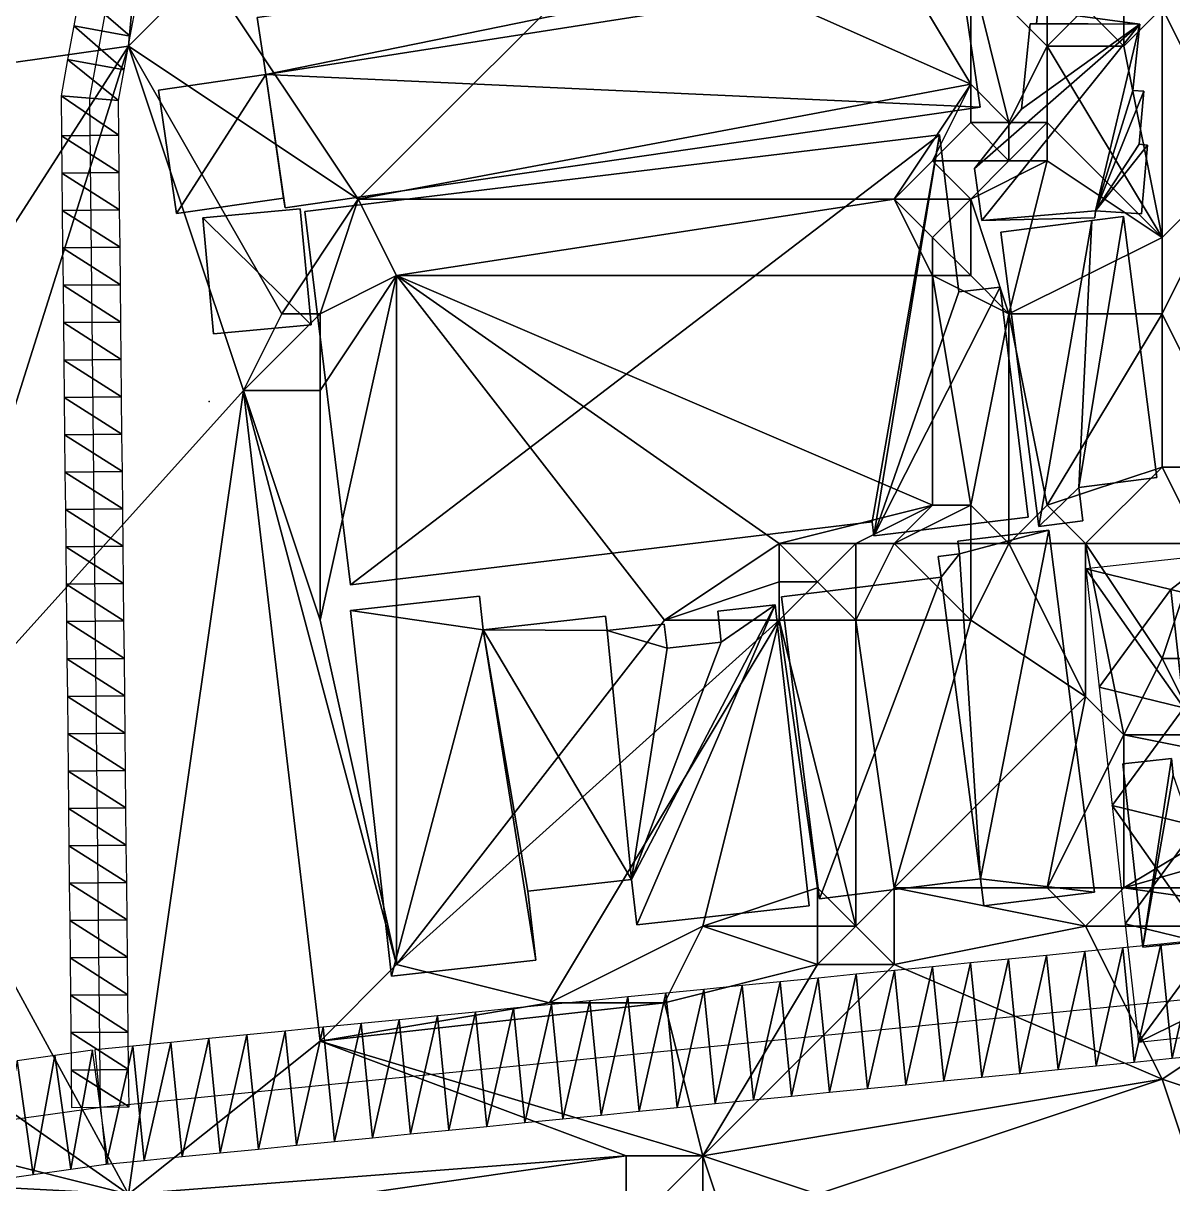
# Model space of a CAD drawing. Header units: metres. Extents: x -1103 to 901, y -902 to 905.
# Drawn here: x -917.5 to -857.4, y 500.5 to 561.2 of the extents above; entities that cross this region are included whole.
import ezdxf

# ---------------------------------------------------------------- set-up
doc = ezdxf.new("R2010")
doc.units = ezdxf.units.M
for name, color, linetype in [('OSM_BUILDING_FOOTPRINTS', 7, 'CONTINUOUS'), ('OSM_BUILDING_ROOFS', 1, 'CONTINUOUS'), ('OSM_BUILDING_WALLS', 8, 'CONTINUOUS'), ('OSM_PARKING', 8, 'CONTINUOUS'), ('OSM_ROAD_AXES', 2, 'CONTINUOUS'), ('OSM_ROAD_SURFACE', 9, 'CONTINUOUS'), ('OSM_TERRAIN', 3, 'CONTINUOUS'), ('OSM_TREES', 3, 'CONTINUOUS')]:
    doc.layers.add(name, color=color, linetype=linetype)

msp = doc.modelspace()

# ---------------------------------------------------------------- linework, layer by layer
at = {"layer": 'OSM_BUILDING_FOOTPRINTS'}
for points in [[(-910.438, 557.697, 12.409), (-904.834, 558.505, 12.409), (-905.276, 561.491, 12.409), (-903.585, 561.734, 12.409), (-903.684, 562.42, 12.409), (-873.275, 566.81, 12.409), (-873.452, 568.016, 12.409), (-863.692, 569.432, 12.409), (-863.327, 566.976, 12.409), (-863.769, 566.91, 12.409), (-863.481, 564.942, 12.409), (-868.588, 564.201, 12.409), (-867.505, 556.802, 12.409), (-903.828, 551.549, 12.409), (-903.905, 552.057, 12.409), (-909.498, 551.25, 12.409), (-910.438, 557.697, 12.409)], [(-864.487, 561.856, 13.793), (-859.17, 561.137, 13.793), (-859.535, 557.676, 13.793), (-858.96, 557.643, 13.793), (-859.203, 554.878, 13.793), (-858.761, 554.823, 13.793), (-859.071, 551.24, 13.793), (-861.481, 551.383, 13.793), (-861.514, 551.029, 13.793), (-867.416, 550.886, 13.793), (-867.803, 553.595, 13.793), (-865.349, 556.703, 13.793), (-864.896, 561.159, 13.793), (-864.565, 561.182, 13.793), (-864.487, 561.856, 13.793)], [(-902.8, 551.349, 12.282), (-869.627, 555.364, 12.282), (-868.621, 547.148, 12.282), (-866.466, 547.402, 12.282), (-864.995, 535.37, 12.282), (-873.054, 534.397, 12.282), (-873.153, 535.137, 12.282), (-900.401, 531.841, 12.282), (-902.8, 551.349, 12.282)], [(-907.564, 544.957, 12.094), (-908.128, 551.018, 12.094), (-903.043, 551.493, 12.094), (-902.468, 545.433, 12.094), (-907.564, 544.957, 12.094)], [(-866.422, 550.277, 15.118), (-861.679, 550.886, 15.118), (-860.021, 551.096, 15.118), (-858.275, 537.449, 15.118), (-862.354, 536.929, 15.118), (-862.132, 535.182, 15.118), (-864.443, 534.883, 15.118), (-866.422, 550.277, 15.118)], [(-877.884, 531.211, 13.521), (-869.55, 532.24, 13.521), (-869.693, 533.324, 13.521), (-868.588, 533.457, 13.521), (-868.665, 534.12, 13.521), (-863.912, 534.706, 13.521), (-861.535, 515.784, 13.521), (-867.316, 515.066, 13.521), (-867.493, 516.47, 13.521), (-875.905, 515.43, 13.521), (-877.884, 531.211, 13.521)], [(-876.447, 515.065, 13.094), (-885.445, 514.07, 13.094), (-885.721, 516.448, 13.094), (-891.137, 515.839, 13.094), (-890.728, 512.223, 13.094), (-898.267, 511.393, 13.094), (-900.412, 530.503, 13.094), (-893.669, 531.244, 13.094), (-893.47, 529.497, 13.094), (-887.081, 530.205, 13.094), (-887.003, 529.453, 13.094), (-884.008, 529.785, 13.094), (-883.864, 528.535, 13.094), (-881.034, 528.845, 13.094), (-881.211, 530.459, 13.094), (-878.216, 530.791, 13.094), (-876.447, 515.065, 13.094)]]:
    msp.add_polyline3d(points, close=True, dxfattribs=at)
msp.add_polyline3d([(-854.45, 513.374, 13.005), (-859.004, 512.898, 13.005), (-860.043, 522.486, 13.005), (-860.043, 522.486, 13.005), (-857.501, 522.763, 13.005), (-857.412, 521.911, 13.005)], dxfattribs=at)
at = {"layer": 'OSM_BUILDING_ROOFS'}
for points in [[(-863.769, 566.91, 24.009), (-905.276, 561.491, 24.009), (-904.834, 558.505, 24.009)], [(-863.769, 566.91, 24.009), (-904.834, 558.505, 24.009), (-868.588, 564.201, 24.009)], [(-904.834, 558.505, 24.009), (-867.505, 556.802, 24.009), (-868.588, 564.201, 24.009)], [(-859.17, 561.137, 18.993), (-864.487, 561.856, 18.993), (-864.565, 561.182, 18.993)], [(-859.17, 561.137, 18.993), (-865.349, 556.703, 18.993), (-867.803, 553.595, 18.993)], [(-859.17, 561.137, 18.993), (-867.803, 553.595, 18.993), (-867.416, 550.886, 18.993)], [(-861.481, 551.383, 18.993), (-859.17, 561.137, 18.993), (-867.416, 550.886, 18.993)], [(-859.17, 561.137, 18.993), (-864.896, 561.159, 18.993), (-865.349, 556.703, 18.993)], [(-859.17, 561.137, 18.993), (-864.565, 561.182, 18.993), (-864.896, 561.159, 18.993)], [(-861.481, 551.383, 18.993), (-859.535, 557.676, 18.993), (-859.17, 561.137, 18.993)], [(-904.834, 558.505, 24.009), (-910.438, 557.697, 24.009), (-909.498, 551.25, 24.009)], [(-904.834, 558.505, 24.009), (-909.498, 551.25, 24.009), (-903.905, 552.057, 24.009)], [(-904.834, 558.505, 24.009), (-903.905, 552.057, 24.009), (-903.828, 551.549, 24.009)], [(-904.834, 558.505, 24.009), (-903.828, 551.549, 24.009), (-867.505, 556.802, 24.009)], [(-861.481, 551.383, 18.993), (-858.96, 557.643, 18.993), (-859.535, 557.676, 18.993)], [(-861.481, 551.383, 18.993), (-859.203, 554.878, 18.993), (-858.96, 557.643, 18.993)], [(-869.627, 555.364, 20.682), (-902.8, 551.349, 20.682), (-900.401, 531.841, 20.682)], [(-869.627, 555.364, 20.682), (-900.401, 531.841, 20.682), (-873.153, 535.137, 20.682)], [(-869.627, 555.364, 20.682), (-873.153, 535.137, 20.682), (-873.054, 534.397, 20.682)], [(-873.054, 534.397, 20.682), (-868.621, 547.148, 20.682), (-869.627, 555.364, 20.682)], [(-861.481, 551.383, 18.993), (-858.761, 554.823, 18.993), (-859.203, 554.878, 18.993)], [(-861.481, 551.383, 18.993), (-859.071, 551.24, 18.993), (-858.761, 554.823, 18.993)], [(-908.128, 551.018, 22.094), (-902.468, 545.433, 22.094), (-903.043, 551.493, 22.094)], [(-867.416, 550.886, 18.993), (-861.514, 551.029, 18.993), (-861.481, 551.383, 18.993)], [(-908.128, 551.018, 22.094), (-907.564, 544.957, 22.094), (-902.468, 545.433, 22.094)], [(-861.679, 550.886, 20.318), (-866.422, 550.277, 20.318), (-864.443, 534.883, 20.318)], [(-862.354, 536.929, 20.318), (-861.679, 550.886, 20.318), (-864.443, 534.883, 20.318)], [(-862.354, 536.929, 20.318), (-858.275, 537.449, 20.318), (-860.021, 551.096, 20.318)], [(-862.354, 536.929, 20.318), (-860.021, 551.096, 20.318), (-861.679, 550.886, 20.318)], [(-873.054, 534.397, 20.682), (-864.995, 535.37, 20.682), (-866.466, 547.402, 20.682)], [(-873.054, 534.397, 20.682), (-866.466, 547.402, 20.682), (-868.621, 547.148, 20.682)], [(-864.443, 534.883, 20.318), (-862.132, 535.182, 20.318), (-862.354, 536.929, 20.318)], [(-863.912, 534.706, 25.121), (-868.665, 534.12, 25.121), (-868.588, 533.457, 25.121)], [(-868.588, 533.457, 25.121), (-867.493, 516.47, 25.121), (-863.912, 534.706, 25.121)], [(-867.493, 516.47, 25.121), (-861.535, 515.784, 25.121), (-863.912, 534.706, 25.121)], [(-868.588, 533.457, 25.121), (-869.693, 533.324, 25.121), (-869.55, 532.24, 25.121)], [(-868.588, 533.457, 25.121), (-869.55, 532.24, 25.121), (-867.493, 516.47, 25.121)], [(-869.55, 532.24, 25.121), (-877.884, 531.211, 25.121), (-875.905, 515.43, 25.121)], [(-869.55, 532.24, 25.121), (-875.905, 515.43, 25.121), (-867.493, 516.47, 25.121)], [(-893.47, 529.497, 24.694), (-893.669, 531.244, 24.694), (-900.412, 530.503, 24.694)], [(-885.721, 516.448, 24.694), (-885.445, 514.07, 24.694), (-878.216, 530.791, 24.694)], [(-885.721, 516.448, 24.694), (-878.216, 530.791, 24.694), (-881.034, 528.845, 24.694)], [(-885.445, 514.07, 24.694), (-876.447, 515.065, 24.694), (-878.216, 530.791, 24.694)], [(-878.216, 530.791, 24.694), (-881.211, 530.459, 24.694), (-881.034, 528.845, 24.694)], [(-893.47, 529.497, 24.694), (-900.412, 530.503, 24.694), (-898.267, 511.393, 24.694)], [(-887.003, 529.453, 24.694), (-887.081, 530.205, 24.694), (-893.47, 529.497, 24.694)], [(-883.864, 528.535, 24.694), (-884.008, 529.785, 24.694), (-887.003, 529.453, 24.694)], [(-893.47, 529.497, 24.694), (-898.267, 511.393, 24.694), (-890.728, 512.223, 24.694)], [(-893.47, 529.497, 24.694), (-890.728, 512.223, 24.694), (-891.137, 515.839, 24.694)], [(-893.47, 529.497, 24.694), (-891.137, 515.839, 24.694), (-885.721, 516.448, 24.694)], [(-885.721, 516.448, 24.694), (-887.003, 529.453, 24.694), (-893.47, 529.497, 24.694)], [(-885.721, 516.448, 24.694), (-883.864, 528.535, 24.694), (-887.003, 529.453, 24.694)], [(-885.721, 516.448, 24.694), (-881.034, 528.845, 24.694), (-883.864, 528.535, 24.694)], [(-857.501, 522.763, 27.805), (-860.043, 522.486, 27.805), (-859.004, 512.898, 27.805)], [(-857.412, 521.911, 27.805), (-857.501, 522.763, 27.805), (-859.004, 512.898, 27.805)], [(-857.412, 521.911, 27.805), (-859.004, 512.898, 27.805), (-854.45, 513.374, 27.805)], [(-867.493, 516.47, 25.121), (-867.316, 515.066, 25.121), (-861.535, 515.784, 25.121)]]:
    msp.add_3dface(points, dxfattribs=at)
at = {"layer": 'OSM_BUILDING_WALLS'}
for points in [[(-867.505, 556.802, 12.409), (-868.588, 564.201, 12.409), (-868.588, 564.201, 24.009)], [(-867.505, 556.802, 12.409), (-868.588, 564.201, 24.009), (-867.505, 556.802, 24.009)], [(-864.487, 561.856, 13.793), (-864.565, 561.182, 13.793), (-864.565, 561.182, 18.993)], [(-864.487, 561.856, 13.793), (-864.565, 561.182, 18.993), (-864.487, 561.856, 18.993)], [(-859.17, 561.137, 13.793), (-864.487, 561.856, 13.793), (-864.487, 561.856, 18.993)], [(-859.17, 561.137, 13.793), (-864.487, 561.856, 18.993), (-859.17, 561.137, 18.993)], [(-905.276, 561.491, 12.409), (-904.834, 558.505, 12.409), (-904.834, 558.505, 24.009)], [(-905.276, 561.491, 12.409), (-904.834, 558.505, 24.009), (-905.276, 561.491, 24.009)], [(-864.896, 561.159, 13.793), (-865.349, 556.703, 13.793), (-865.349, 556.703, 18.993)], [(-864.896, 561.159, 13.793), (-865.349, 556.703, 18.993), (-864.896, 561.159, 18.993)], [(-864.565, 561.182, 13.793), (-864.896, 561.159, 13.793), (-864.896, 561.159, 18.993)], [(-864.565, 561.182, 13.793), (-864.896, 561.159, 18.993), (-864.565, 561.182, 18.993)], [(-859.535, 557.676, 13.793), (-859.17, 561.137, 13.793), (-859.17, 561.137, 18.993)], [(-859.535, 557.676, 13.793), (-859.17, 561.137, 18.993), (-859.535, 557.676, 18.993)], [(-904.834, 558.505, 12.409), (-910.438, 557.697, 12.409), (-910.438, 557.697, 24.009)], [(-904.834, 558.505, 12.409), (-910.438, 557.697, 24.009), (-904.834, 558.505, 24.009)], [(-910.438, 557.697, 12.409), (-909.498, 551.25, 12.409), (-909.498, 551.25, 24.009)], [(-910.438, 557.697, 12.409), (-909.498, 551.25, 24.009), (-910.438, 557.697, 24.009)], [(-858.96, 557.643, 13.793), (-859.535, 557.676, 13.793), (-859.535, 557.676, 18.993)], [(-858.96, 557.643, 13.793), (-859.535, 557.676, 18.993), (-858.96, 557.643, 18.993)], [(-859.203, 554.878, 13.793), (-858.96, 557.643, 13.793), (-858.96, 557.643, 18.993)], [(-859.203, 554.878, 13.793), (-858.96, 557.643, 18.993), (-859.203, 554.878, 18.993)], [(-903.828, 551.549, 12.409), (-867.505, 556.802, 12.409), (-867.505, 556.802, 24.009)], [(-903.828, 551.549, 12.409), (-867.505, 556.802, 24.009), (-903.828, 551.549, 24.009)], [(-865.349, 556.703, 13.793), (-867.803, 553.595, 13.793), (-867.803, 553.595, 18.993)], [(-865.349, 556.703, 13.793), (-867.803, 553.595, 18.993), (-865.349, 556.703, 18.993)], [(-869.627, 555.364, 12.282), (-902.8, 551.349, 12.282), (-902.8, 551.349, 20.682)], [(-869.627, 555.364, 12.282), (-902.8, 551.349, 20.682), (-869.627, 555.364, 20.682)], [(-868.621, 547.148, 12.282), (-869.627, 555.364, 12.282), (-869.627, 555.364, 20.682)], [(-868.621, 547.148, 12.282), (-869.627, 555.364, 20.682), (-868.621, 547.148, 20.682)], [(-858.761, 554.823, 13.793), (-859.203, 554.878, 13.793), (-859.203, 554.878, 18.993)], [(-858.761, 554.823, 13.793), (-859.203, 554.878, 18.993), (-858.761, 554.823, 18.993)], [(-859.071, 551.24, 13.793), (-858.761, 554.823, 13.793), (-858.761, 554.823, 18.993)], [(-859.071, 551.24, 13.793), (-858.761, 554.823, 18.993), (-859.071, 551.24, 18.993)], [(-867.803, 553.595, 13.793), (-867.416, 550.886, 13.793), (-867.416, 550.886, 18.993)], [(-867.803, 553.595, 13.793), (-867.416, 550.886, 18.993), (-867.803, 553.595, 18.993)], [(-909.498, 551.25, 12.409), (-903.905, 552.057, 12.409), (-903.905, 552.057, 24.009)], [(-909.498, 551.25, 12.409), (-903.905, 552.057, 24.009), (-909.498, 551.25, 24.009)], [(-903.905, 552.057, 12.409), (-903.828, 551.549, 12.409), (-903.828, 551.549, 24.009)], [(-903.905, 552.057, 12.409), (-903.828, 551.549, 24.009), (-903.905, 552.057, 24.009)], [(-903.043, 551.493, 12.094), (-908.128, 551.018, 12.094), (-908.128, 551.018, 22.094)], [(-903.043, 551.493, 12.094), (-908.128, 551.018, 22.094), (-903.043, 551.493, 22.094)], [(-902.468, 545.433, 12.094), (-903.043, 551.493, 12.094), (-903.043, 551.493, 22.094)], [(-902.468, 545.433, 12.094), (-903.043, 551.493, 22.094), (-902.468, 545.433, 22.094)], [(-861.514, 551.029, 13.793), (-861.481, 551.383, 13.793), (-861.481, 551.383, 18.993)], [(-861.514, 551.029, 13.793), (-861.481, 551.383, 18.993), (-861.514, 551.029, 18.993)], [(-861.481, 551.383, 13.793), (-859.071, 551.24, 13.793), (-859.071, 551.24, 18.993)], [(-861.481, 551.383, 13.793), (-859.071, 551.24, 18.993), (-861.481, 551.383, 18.993)], [(-908.128, 551.018, 12.094), (-907.564, 544.957, 12.094), (-907.564, 544.957, 22.094)], [(-908.128, 551.018, 12.094), (-907.564, 544.957, 22.094), (-908.128, 551.018, 22.094)], [(-902.8, 551.349, 12.282), (-900.401, 531.841, 12.282), (-900.401, 531.841, 20.682)], [(-902.8, 551.349, 12.282), (-900.401, 531.841, 20.682), (-902.8, 551.349, 20.682)], [(-867.416, 550.886, 13.793), (-861.514, 551.029, 13.793), (-861.514, 551.029, 18.993)], [(-867.416, 550.886, 13.793), (-861.514, 551.029, 18.993), (-867.416, 550.886, 18.993)], [(-861.679, 550.886, 15.118), (-866.422, 550.277, 15.118), (-866.422, 550.277, 20.318)], [(-861.679, 550.886, 15.118), (-866.422, 550.277, 20.318), (-861.679, 550.886, 20.318)], [(-860.021, 551.096, 15.118), (-861.679, 550.886, 15.118), (-861.679, 550.886, 20.318)], [(-860.021, 551.096, 15.118), (-861.679, 550.886, 20.318), (-860.021, 551.096, 20.318)], [(-858.275, 537.449, 15.118), (-860.021, 551.096, 15.118), (-860.021, 551.096, 20.318)], [(-858.275, 537.449, 15.118), (-860.021, 551.096, 20.318), (-858.275, 537.449, 20.318)], [(-866.422, 550.277, 15.118), (-864.443, 534.883, 15.118), (-864.443, 534.883, 20.318)], [(-866.422, 550.277, 15.118), (-864.443, 534.883, 20.318), (-866.422, 550.277, 20.318)], [(-866.466, 547.402, 12.282), (-868.621, 547.148, 12.282), (-868.621, 547.148, 20.682)], [(-866.466, 547.402, 12.282), (-868.621, 547.148, 20.682), (-866.466, 547.402, 20.682)], [(-864.995, 535.37, 12.282), (-866.466, 547.402, 12.282), (-866.466, 547.402, 20.682)], [(-864.995, 535.37, 12.282), (-866.466, 547.402, 20.682), (-864.995, 535.37, 20.682)], [(-907.564, 544.957, 12.094), (-902.468, 545.433, 12.094), (-902.468, 545.433, 22.094)], [(-907.564, 544.957, 12.094), (-902.468, 545.433, 22.094), (-907.564, 544.957, 22.094)], [(-862.354, 536.929, 15.118), (-858.275, 537.449, 15.118), (-858.275, 537.449, 20.318)], [(-862.354, 536.929, 15.118), (-858.275, 537.449, 20.318), (-862.354, 536.929, 20.318)], [(-862.132, 535.182, 15.118), (-862.354, 536.929, 15.118), (-862.354, 536.929, 20.318)], [(-862.132, 535.182, 15.118), (-862.354, 536.929, 20.318), (-862.132, 535.182, 20.318)], [(-900.401, 531.841, 12.282), (-873.153, 535.137, 12.282), (-873.153, 535.137, 20.682)], [(-900.401, 531.841, 12.282), (-873.153, 535.137, 20.682), (-900.401, 531.841, 20.682)], [(-873.153, 535.137, 12.282), (-873.054, 534.397, 12.282), (-873.054, 534.397, 20.682)], [(-873.153, 535.137, 12.282), (-873.054, 534.397, 20.682), (-873.153, 535.137, 20.682)], [(-873.054, 534.397, 12.282), (-864.995, 535.37, 12.282), (-864.995, 535.37, 20.682)], [(-873.054, 534.397, 12.282), (-864.995, 535.37, 20.682), (-873.054, 534.397, 20.682)], [(-864.443, 534.883, 15.118), (-862.132, 535.182, 15.118), (-862.132, 535.182, 20.318)], [(-864.443, 534.883, 15.118), (-862.132, 535.182, 20.318), (-864.443, 534.883, 20.318)], [(-863.912, 534.706, 13.521), (-868.665, 534.12, 13.521), (-868.665, 534.12, 25.121)], [(-863.912, 534.706, 13.521), (-868.665, 534.12, 25.121), (-863.912, 534.706, 25.121)], [(-861.535, 515.784, 13.521), (-863.912, 534.706, 13.521), (-863.912, 534.706, 25.121)], [(-861.535, 515.784, 13.521), (-863.912, 534.706, 25.121), (-861.535, 515.784, 25.121)], [(-868.665, 534.12, 13.521), (-868.588, 533.457, 13.521), (-868.588, 533.457, 25.121)], [(-868.665, 534.12, 13.521), (-868.588, 533.457, 25.121), (-868.665, 534.12, 25.121)], [(-868.588, 533.457, 13.521), (-869.693, 533.324, 13.521), (-869.693, 533.324, 25.121)], [(-868.588, 533.457, 13.521), (-869.693, 533.324, 25.121), (-868.588, 533.457, 25.121)], [(-869.693, 533.324, 13.521), (-869.55, 532.24, 13.521), (-869.55, 532.24, 25.121)], [(-869.693, 533.324, 13.521), (-869.55, 532.24, 25.121), (-869.693, 533.324, 25.121)], [(-869.55, 532.24, 13.521), (-877.884, 531.211, 13.521), (-877.884, 531.211, 25.121)], [(-869.55, 532.24, 13.521), (-877.884, 531.211, 25.121), (-869.55, 532.24, 25.121)], [(-893.669, 531.244, 13.094), (-900.412, 530.503, 13.094), (-900.412, 530.503, 24.694)], [(-893.669, 531.244, 13.094), (-900.412, 530.503, 24.694), (-893.669, 531.244, 24.694)], [(-893.47, 529.497, 13.094), (-893.669, 531.244, 13.094), (-893.669, 531.244, 24.694)], [(-893.47, 529.497, 13.094), (-893.669, 531.244, 24.694), (-893.47, 529.497, 24.694)], [(-878.216, 530.791, 13.094), (-881.211, 530.459, 13.094), (-881.211, 530.459, 24.694)], [(-878.216, 530.791, 13.094), (-881.211, 530.459, 24.694), (-878.216, 530.791, 24.694)], [(-876.447, 515.065, 13.094), (-878.216, 530.791, 13.094), (-878.216, 530.791, 24.694)], [(-876.447, 515.065, 13.094), (-878.216, 530.791, 24.694), (-876.447, 515.065, 24.694)], [(-877.884, 531.211, 13.521), (-875.905, 515.43, 13.521), (-875.905, 515.43, 25.121)], [(-877.884, 531.211, 13.521), (-875.905, 515.43, 25.121), (-877.884, 531.211, 25.121)], [(-900.412, 530.503, 13.094), (-898.267, 511.393, 13.094), (-898.267, 511.393, 24.694)], [(-900.412, 530.503, 13.094), (-898.267, 511.393, 24.694), (-900.412, 530.503, 24.694)], [(-887.081, 530.205, 13.094), (-893.47, 529.497, 13.094), (-893.47, 529.497, 24.694)], [(-887.081, 530.205, 13.094), (-893.47, 529.497, 24.694), (-887.081, 530.205, 24.694)], [(-887.003, 529.453, 13.094), (-887.081, 530.205, 13.094), (-887.081, 530.205, 24.694)], [(-887.003, 529.453, 13.094), (-887.081, 530.205, 24.694), (-887.003, 529.453, 24.694)], [(-881.211, 530.459, 13.094), (-881.034, 528.845, 13.094), (-881.034, 528.845, 24.694)], [(-881.211, 530.459, 13.094), (-881.034, 528.845, 24.694), (-881.211, 530.459, 24.694)], [(-884.008, 529.785, 13.094), (-887.003, 529.453, 13.094), (-887.003, 529.453, 24.694)], [(-884.008, 529.785, 13.094), (-887.003, 529.453, 24.694), (-884.008, 529.785, 24.694)], [(-883.864, 528.535, 13.094), (-884.008, 529.785, 13.094), (-884.008, 529.785, 24.694)], [(-883.864, 528.535, 13.094), (-884.008, 529.785, 24.694), (-883.864, 528.535, 24.694)], [(-881.034, 528.845, 13.094), (-883.864, 528.535, 13.094), (-883.864, 528.535, 24.694)], [(-881.034, 528.845, 13.094), (-883.864, 528.535, 24.694), (-881.034, 528.845, 24.694)], [(-857.501, 522.763, 13.005), (-860.043, 522.486, 13.005), (-860.043, 522.486, 27.805)], [(-857.501, 522.763, 13.005), (-860.043, 522.486, 27.805), (-857.501, 522.763, 27.805)], [(-860.043, 522.486, 13.005), (-859.004, 512.898, 13.005), (-859.004, 512.898, 27.805)], [(-860.043, 522.486, 13.005), (-859.004, 512.898, 27.805), (-860.043, 522.486, 27.805)], [(-857.412, 521.911, 13.005), (-857.501, 522.763, 13.005), (-857.501, 522.763, 27.805)], [(-857.412, 521.911, 13.005), (-857.501, 522.763, 27.805), (-857.412, 521.911, 27.805)], [(-891.137, 515.839, 13.094), (-885.721, 516.448, 13.094), (-885.721, 516.448, 24.694)], [(-891.137, 515.839, 13.094), (-885.721, 516.448, 24.694), (-891.137, 515.839, 24.694)], [(-885.721, 516.448, 13.094), (-885.445, 514.07, 13.094), (-885.445, 514.07, 24.694)], [(-885.721, 516.448, 13.094), (-885.445, 514.07, 24.694), (-885.721, 516.448, 24.694)], [(-875.905, 515.43, 13.521), (-867.493, 516.47, 13.521), (-867.493, 516.47, 25.121)], [(-875.905, 515.43, 13.521), (-867.493, 516.47, 25.121), (-875.905, 515.43, 25.121)], [(-867.493, 516.47, 13.521), (-867.316, 515.066, 13.521), (-867.316, 515.066, 25.121)], [(-867.493, 516.47, 13.521), (-867.316, 515.066, 25.121), (-867.493, 516.47, 25.121)], [(-890.728, 512.223, 13.094), (-891.137, 515.839, 13.094), (-891.137, 515.839, 24.694)], [(-890.728, 512.223, 13.094), (-891.137, 515.839, 24.694), (-890.728, 512.223, 24.694)], [(-867.316, 515.066, 13.521), (-861.535, 515.784, 13.521), (-861.535, 515.784, 25.121)], [(-867.316, 515.066, 13.521), (-861.535, 515.784, 25.121), (-867.316, 515.066, 25.121)], [(-885.445, 514.07, 13.094), (-876.447, 515.065, 13.094), (-876.447, 515.065, 24.694)], [(-885.445, 514.07, 13.094), (-876.447, 515.065, 24.694), (-885.445, 514.07, 24.694)], [(-859.004, 512.898, 13.005), (-854.45, 513.374, 13.005), (-854.45, 513.374, 27.805)], [(-859.004, 512.898, 13.005), (-854.45, 513.374, 27.805), (-859.004, 512.898, 27.805)], [(-898.267, 511.393, 13.094), (-890.728, 512.223, 13.094), (-890.728, 512.223, 24.694)], [(-898.267, 511.393, 13.094), (-890.728, 512.223, 24.694), (-898.267, 511.393, 24.694)]]:
    msp.add_3dface(points, dxfattribs=at)
at = {"layer": 'OSM_PARKING'}
for points in [[(-857.542, 531.593, 18.548), (-855.169, 533.424, 18.716), (-861.978, 532.672, 17.586)], [(-853.106, 530.514, 18.784), (-855.169, 533.424, 18.716), (-857.542, 531.593, 18.548)], [(-861.978, 532.672, 17.586), (-861.293, 526.487, 17.715), (-859.417, 529.04, 18.304)], [(-861.978, 532.672, 17.586), (-859.417, 529.04, 18.304), (-857.542, 531.593, 18.548)], [(-859.417, 529.04, 18.304), (-856.856, 525.408, 18.695), (-857.542, 531.593, 18.548)], [(-857.542, 531.593, 18.548), (-856.856, 525.408, 18.695), (-853.106, 530.514, 18.784)], [(-859.417, 529.04, 18.304), (-861.293, 526.487, 17.715), (-856.856, 525.408, 18.695)], [(-861.293, 526.487, 17.715), (-860.607, 520.303, 17.98), (-856.856, 525.408, 18.695)], [(-856.856, 525.408, 18.695), (-860.607, 520.303, 17.98), (-856.171, 519.224, 18.113)], [(-860.607, 520.303, 17.98), (-859.921, 514.118, 17.836), (-858.046, 516.671, 18.014)], [(-860.607, 520.303, 17.98), (-858.046, 516.671, 18.014), (-856.171, 519.224, 18.113)], [(-858.046, 516.671, 18.014), (-855.485, 513.039, 18.013), (-856.171, 519.224, 18.113)], [(-858.046, 516.671, 18.014), (-859.921, 514.118, 17.836), (-855.485, 513.039, 18.013)], [(-859.921, 514.118, 17.836), (-859.236, 507.933, 17.885), (-855.485, 513.039, 18.013)], [(-855.485, 513.039, 18.013), (-859.236, 507.933, 17.885), (-855.143, 509.947, 18.047)], [(-855.143, 509.947, 18.047), (-859.236, 507.933, 17.885), (-854.971, 508.4, 18.065)]]:
    msp.add_3dface(points, dxfattribs=at)
at = {"layer": 'OSM_ROAD_AXES'}
for points in [[(-913.477, 504.548, 13.994), (-914.031, 557.277, 14.574), (-912.748, 564.288, 14.73), (-910.77, 574.065, 14.84), (-906.923, 579.417, 14.811), (-891.028, 588.895, 14.725)], [(-913.477, 504.548, 13.994), (-845.828, 511.273, 18.144)], [(-1068.595, 482.88, 15.373), (-913.477, 504.548, 13.994)]]:
    msp.add_polyline3d(points, dxfattribs=at)
at = {"layer": 'OSM_ROAD_SURFACE'}
for points in [[(-911.914, 560.513, 14.597), (-914.544, 562.805, 14.893), (-914.865, 561.052, 14.871)], [(-911.914, 560.513, 14.597), (-911.593, 562.266, 14.619), (-914.544, 562.805, 14.893)], [(-912.234, 558.76, 14.574), (-914.865, 561.052, 14.871), (-915.186, 559.3, 14.841)], [(-912.234, 558.76, 14.574), (-911.914, 560.513, 14.597), (-914.865, 561.052, 14.871)], [(-912.535, 557.156, 14.554), (-915.186, 559.3, 14.841), (-915.526, 557.398, 14.767)], [(-912.535, 557.156, 14.554), (-912.234, 558.76, 14.574), (-915.186, 559.3, 14.841)], [(-912.51, 555.34, 14.523), (-912.535, 557.156, 14.554), (-915.526, 557.398, 14.767)], [(-912.51, 555.34, 14.523), (-915.526, 557.398, 14.767), (-915.51, 555.308, 14.65)], [(-912.49, 553.387, 14.491), (-912.51, 555.34, 14.523), (-915.51, 555.308, 14.65)], [(-912.49, 553.387, 14.491), (-915.51, 555.308, 14.65), (-915.489, 553.355, 14.579)], [(-912.469, 551.434, 14.459), (-912.49, 553.387, 14.491), (-915.489, 553.355, 14.579)], [(-912.469, 551.434, 14.459), (-915.489, 553.355, 14.579), (-915.469, 551.402, 14.532)], [(-912.449, 549.481, 14.427), (-912.469, 551.434, 14.459), (-915.469, 551.402, 14.532)], [(-912.449, 549.481, 14.427), (-915.469, 551.402, 14.532), (-915.448, 549.449, 14.485)], [(-912.428, 547.528, 14.395), (-912.449, 549.481, 14.427), (-915.448, 549.449, 14.485)], [(-912.428, 547.528, 14.395), (-915.448, 549.449, 14.485), (-915.428, 547.496, 14.45)], [(-912.408, 545.575, 14.363), (-912.428, 547.528, 14.395), (-915.428, 547.496, 14.45)], [(-912.408, 545.575, 14.363), (-915.428, 547.496, 14.45), (-915.407, 545.544, 14.418)], [(-912.387, 543.622, 14.33), (-912.408, 545.575, 14.363), (-915.407, 545.544, 14.418)], [(-912.387, 543.622, 14.33), (-915.407, 545.544, 14.418), (-915.387, 543.591, 14.386)], [(-912.367, 541.669, 14.298), (-912.387, 543.622, 14.33), (-915.387, 543.591, 14.386)], [(-912.367, 541.669, 14.298), (-915.387, 543.591, 14.386), (-915.366, 541.638, 14.354)], [(-912.346, 539.716, 14.266), (-912.367, 541.669, 14.298), (-915.366, 541.638, 14.354)], [(-912.346, 539.716, 14.266), (-915.366, 541.638, 14.354), (-915.346, 539.685, 14.322)], [(-912.326, 537.763, 14.234), (-912.346, 539.716, 14.266), (-915.346, 539.685, 14.322)], [(-912.326, 537.763, 14.234), (-915.346, 539.685, 14.322), (-915.325, 537.732, 14.289)], [(-912.305, 535.81, 14.202), (-912.326, 537.763, 14.234), (-915.325, 537.732, 14.289)], [(-912.305, 535.81, 14.202), (-915.325, 537.732, 14.289), (-915.305, 535.779, 14.257)], [(-912.285, 533.857, 14.183), (-912.305, 535.81, 14.202), (-915.305, 535.779, 14.257)], [(-912.285, 533.857, 14.183), (-915.305, 535.779, 14.257), (-915.284, 533.826, 14.225)], [(-912.264, 531.904, 14.173), (-912.285, 533.857, 14.183), (-915.284, 533.826, 14.225)], [(-912.264, 531.904, 14.173), (-915.284, 533.826, 14.225), (-915.264, 531.873, 14.193)], [(-912.244, 529.952, 14.163), (-912.264, 531.904, 14.173), (-915.264, 531.873, 14.193)], [(-912.244, 529.952, 14.163), (-915.264, 531.873, 14.193), (-915.243, 529.92, 14.181)], [(-912.223, 527.999, 14.153), (-912.244, 529.952, 14.163), (-915.243, 529.92, 14.181)], [(-912.223, 527.999, 14.153), (-915.243, 529.92, 14.181), (-915.223, 527.967, 14.171)], [(-912.203, 526.046, 14.143), (-912.223, 527.999, 14.153), (-915.223, 527.967, 14.171)], [(-912.203, 526.046, 14.143), (-915.223, 527.967, 14.171), (-915.202, 526.014, 14.161)], [(-912.182, 524.093, 14.133), (-912.203, 526.046, 14.143), (-915.202, 526.014, 14.161)], [(-912.182, 524.093, 14.133), (-915.202, 526.014, 14.161), (-915.182, 524.061, 14.152)], [(-912.162, 522.14, 14.124), (-912.182, 524.093, 14.133), (-915.182, 524.061, 14.152)], [(-912.162, 522.14, 14.124), (-915.182, 524.061, 14.152), (-915.161, 522.108, 14.142)], [(-912.141, 520.187, 14.114), (-912.162, 522.14, 14.124), (-915.161, 522.108, 14.142)], [(-912.141, 520.187, 14.114), (-915.161, 522.108, 14.142), (-915.141, 520.155, 14.132)], [(-912.121, 518.234, 14.104), (-912.141, 520.187, 14.114), (-915.141, 520.155, 14.132)], [(-912.121, 518.234, 14.104), (-915.141, 520.155, 14.132), (-915.12, 518.202, 14.122)], [(-912.1, 516.281, 14.094), (-912.121, 518.234, 14.104), (-915.12, 518.202, 14.122)], [(-912.1, 516.281, 14.094), (-915.12, 518.202, 14.122), (-915.1, 516.25, 14.112)], [(-912.08, 514.328, 14.084), (-912.1, 516.281, 14.094), (-915.1, 516.25, 14.112)], [(-912.08, 514.328, 14.084), (-915.1, 516.25, 14.112), (-915.079, 514.297, 14.103)], [(-912.059, 512.375, 14.075), (-912.08, 514.328, 14.084), (-915.079, 514.297, 14.103)], [(-912.059, 512.375, 14.075), (-915.079, 514.297, 14.103), (-915.059, 512.344, 14.093)], [(-857.469, 507.101, 17.932), (-856.073, 513.269, 17.947), (-858.063, 513.071, 17.867)], [(-857.469, 507.101, 17.932), (-855.479, 507.298, 18.005), (-856.073, 513.269, 17.947)], [(-863.438, 506.507, 17.486), (-862.042, 512.676, 17.684), (-864.032, 512.478, 17.534)], [(-863.438, 506.507, 17.486), (-861.448, 506.705, 17.655), (-862.042, 512.676, 17.684)], [(-861.448, 506.705, 17.655), (-860.052, 512.873, 17.788), (-862.042, 512.676, 17.684)], [(-861.448, 506.705, 17.655), (-859.459, 506.903, 17.818), (-860.052, 512.873, 17.788)], [(-859.459, 506.903, 17.818), (-858.063, 513.071, 17.867), (-860.052, 512.873, 17.788)], [(-859.459, 506.903, 17.818), (-857.469, 507.101, 17.932), (-858.063, 513.071, 17.867)], [(-912.039, 510.422, 14.065), (-912.059, 512.375, 14.075), (-915.059, 512.344, 14.093)], [(-912.039, 510.422, 14.065), (-915.059, 512.344, 14.093), (-915.038, 510.391, 14.083)], [(-869.407, 505.914, 16.981), (-868.011, 512.082, 17.234), (-870.001, 511.884, 17.083)], [(-869.407, 505.914, 16.981), (-867.417, 506.112, 17.15), (-868.011, 512.082, 17.234)], [(-867.417, 506.112, 17.15), (-866.021, 512.28, 17.384), (-868.011, 512.082, 17.234)], [(-867.417, 506.112, 17.15), (-865.428, 506.309, 17.318), (-866.021, 512.28, 17.384)], [(-865.428, 506.309, 17.318), (-864.032, 512.478, 17.534), (-866.021, 512.28, 17.384)], [(-865.428, 506.309, 17.318), (-863.438, 506.507, 17.486), (-864.032, 512.478, 17.534)], [(-875.376, 505.32, 16.476), (-873.98, 511.489, 16.723), (-875.97, 511.291, 16.511)], [(-875.376, 505.32, 16.476), (-873.386, 505.518, 16.645), (-873.98, 511.489, 16.723)], [(-873.386, 505.518, 16.645), (-871.99, 511.687, 16.928), (-873.98, 511.489, 16.723)], [(-873.386, 505.518, 16.645), (-871.397, 505.716, 16.813), (-871.99, 511.687, 16.928)], [(-871.397, 505.716, 16.813), (-870.001, 511.884, 17.083), (-871.99, 511.687, 16.928)], [(-871.397, 505.716, 16.813), (-869.407, 505.914, 16.981), (-870.001, 511.884, 17.083)], [(-881.345, 504.727, 15.931), (-879.949, 510.895, 16.123), (-881.939, 510.698, 15.904)], [(-881.345, 504.727, 15.931), (-879.356, 504.925, 16.133), (-879.949, 510.895, 16.123)], [(-879.356, 504.925, 16.133), (-877.959, 511.093, 16.314), (-879.949, 510.895, 16.123)], [(-879.356, 504.925, 16.133), (-877.366, 505.123, 16.308), (-877.959, 511.093, 16.314)], [(-877.366, 505.123, 16.308), (-875.97, 511.291, 16.511), (-877.959, 511.093, 16.314)], [(-877.366, 505.123, 16.308), (-875.376, 505.32, 16.476), (-875.97, 511.291, 16.511)], [(-912.018, 508.469, 14.055), (-912.039, 510.422, 14.065), (-915.038, 510.391, 14.083)], [(-912.018, 508.469, 14.055), (-915.038, 510.391, 14.083), (-915.018, 508.438, 14.073)], [(-887.314, 504.134, 15.451), (-885.918, 510.302, 15.52), (-887.908, 510.104, 15.366)], [(-887.314, 504.134, 15.451), (-885.325, 504.331, 15.602), (-885.918, 510.302, 15.52)], [(-885.325, 504.331, 15.602), (-883.928, 510.5, 15.675), (-885.918, 510.302, 15.52)], [(-885.325, 504.331, 15.602), (-883.335, 504.529, 15.754), (-883.928, 510.5, 15.675)], [(-883.335, 504.529, 15.754), (-881.939, 510.698, 15.904), (-883.928, 510.5, 15.675)], [(-883.335, 504.529, 15.754), (-881.345, 504.727, 15.931), (-881.939, 510.698, 15.904)], [(-895.273, 503.342, 14.745), (-893.877, 509.511, 14.955), (-895.867, 509.313, 14.845)], [(-895.273, 503.342, 14.745), (-893.283, 503.54, 14.835), (-893.877, 509.511, 14.955)], [(-893.283, 503.54, 14.835), (-891.887, 509.709, 15.065), (-893.877, 509.511, 14.955)], [(-893.283, 503.54, 14.835), (-891.294, 503.738, 14.925), (-891.887, 509.709, 15.065)], [(-891.294, 503.738, 14.925), (-889.898, 509.906, 15.211), (-891.887, 509.709, 15.065)], [(-891.294, 503.738, 14.925), (-889.304, 503.936, 15.227), (-889.898, 509.906, 15.211)], [(-889.304, 503.936, 15.227), (-887.908, 510.104, 15.366), (-889.898, 509.906, 15.211)], [(-889.304, 503.936, 15.227), (-887.314, 504.134, 15.451), (-887.908, 510.104, 15.366)], [(-901.242, 502.749, 14.474), (-899.846, 508.917, 14.626), (-901.836, 508.72, 14.41)], [(-901.242, 502.749, 14.474), (-899.252, 502.947, 14.564), (-899.846, 508.917, 14.626)], [(-899.252, 502.947, 14.564), (-897.856, 509.115, 14.735), (-899.846, 508.917, 14.626)], [(-899.252, 502.947, 14.564), (-897.263, 503.145, 14.655), (-897.856, 509.115, 14.735)], [(-897.263, 503.145, 14.655), (-895.867, 509.313, 14.845), (-897.856, 509.115, 14.735)], [(-897.263, 503.145, 14.655), (-895.273, 503.342, 14.745), (-895.867, 509.313, 14.845)], [(-911.998, 506.516, 14.045), (-912.018, 508.469, 14.055), (-915.018, 508.438, 14.073)], [(-911.998, 506.516, 14.045), (-915.018, 508.438, 14.073), (-914.997, 506.485, 14.063)], [(-907.211, 502.156, 14.204), (-905.815, 508.324, 14.223), (-907.805, 508.126, 14.153)], [(-907.211, 502.156, 14.204), (-905.221, 502.354, 14.294), (-905.815, 508.324, 14.223)], [(-905.221, 502.354, 14.294), (-903.825, 508.522, 14.292), (-905.815, 508.324, 14.223)], [(-905.221, 502.354, 14.294), (-903.232, 502.551, 14.384), (-903.825, 508.522, 14.292)], [(-903.232, 502.551, 14.384), (-901.836, 508.72, 14.41), (-903.825, 508.522, 14.292)], [(-903.232, 502.551, 14.384), (-901.242, 502.749, 14.474), (-901.836, 508.72, 14.41)], [(-913.18, 501.562, 14.026), (-911.784, 507.731, 14.05), (-913.774, 507.533, 14.061)], [(-913.18, 501.562, 14.026), (-911.191, 501.76, 14.04), (-911.784, 507.731, 14.05)], [(-911.191, 501.76, 14.04), (-909.794, 507.929, 14.083), (-911.784, 507.731, 14.05)], [(-911.191, 501.76, 14.04), (-909.201, 501.958, 14.114), (-909.794, 507.929, 14.083)], [(-909.201, 501.958, 14.114), (-907.805, 508.126, 14.153), (-909.794, 507.929, 14.083)], [(-909.201, 501.958, 14.114), (-907.211, 502.156, 14.204), (-907.805, 508.126, 14.153)], [(-916.989, 501.028, 14.023), (-915.856, 507.245, 14.072), (-917.819, 506.97, 14.071)], [(-916.989, 501.028, 14.023), (-915.025, 501.302, 14.023), (-915.856, 507.245, 14.072)], [(-915.025, 501.302, 14.023), (-913.892, 507.519, 14.062), (-915.856, 507.245, 14.072)], [(-915.025, 501.302, 14.023), (-913.062, 501.576, 14.026), (-913.892, 507.519, 14.062)], [(-918.952, 500.754, 14.03), (-916.989, 501.028, 14.023), (-917.819, 506.97, 14.071)], [(-911.977, 504.563, 14.035), (-911.998, 506.516, 14.045), (-914.997, 506.485, 14.063)], [(-911.977, 504.563, 14.035), (-914.997, 506.485, 14.063), (-914.977, 504.532, 14.051)]]:
    msp.add_3dface(points, dxfattribs=at)
at = {"layer": 'OSM_TERRAIN'}
for points in [[(-926, 558, 15.705), (-910, 582, 15.003), (-932, 584, 15.814)], [(-912, 560, 14.54), (-910, 582, 15.003), (-926, 558, 15.705)], [(-912, 560, 14.54), (-908, 564, 14.288), (-910, 582, 15.003)], [(-868, 558, 14.471), (-874, 568, 14.612), (-886, 566, 14.441)], [(-868, 558, 14.471), (-868, 564, 14.587), (-874, 568, 14.612)], [(-900, 552, 14.485), (-886, 566, 14.441), (-908, 564, 14.288)], [(-900, 552, 14.485), (-868, 558, 14.471), (-886, 566, 14.441)], [(-854, 554, 18.037), (-852, 566, 18.368), (-858, 562, 17.057)], [(-912, 560, 14.54), (-900, 552, 14.485), (-908, 564, 14.288)], [(-866, 556, 15.556), (-868, 564, 14.587), (-868, 558, 14.471)], [(-866, 556, 15.556), (-864, 560, 16.98), (-868, 564, 14.587)], [(-864, 560, 16.98), (-864, 562, 16.271), (-868, 564, 14.587)], [(-862, 562, 16.559), (-860, 560, 17.024), (-860, 564, 16.696)], [(-860, 560, 17.024), (-858, 562, 17.057), (-860, 564, 16.696)], [(-864, 560, 16.98), (-860, 560, 17.024), (-862, 562, 16.559)], [(-864, 560, 16.98), (-862, 562, 16.559), (-864, 562, 16.271)], [(-858, 550, 17.325), (-858, 562, 17.057), (-860, 560, 17.024)], [(-858, 550, 17.325), (-854, 554, 18.037), (-858, 562, 17.057)], [(-924, 522, 14.145), (-912, 560, 14.54), (-930, 532, 14.63)], [(-930, 532, 14.63), (-912, 560, 14.54), (-926, 558, 15.705)], [(-924, 522, 14.145), (-906, 542, 14.134), (-912, 560, 14.54)], [(-906, 542, 14.134), (-904, 546, 14.094), (-912, 560, 14.54)], [(-912, 560, 14.54), (-904, 546, 14.094), (-900, 552, 14.485)], [(-864, 556, 16.766), (-864, 560, 16.98), (-866, 556, 15.556)], [(-864, 556, 16.766), (-858, 550, 17.325), (-864, 560, 16.98)], [(-864, 560, 16.98), (-858, 550, 17.325), (-860, 560, 17.024)], [(-872, 552, 15.386), (-868, 558, 14.471), (-900, 552, 14.485)], [(-872, 552, 15.386), (-870, 554, 15.461), (-868, 558, 14.471)], [(-870, 554, 15.461), (-868, 556, 14.847), (-868, 558, 14.471)], [(-868, 556, 14.847), (-866, 556, 15.556), (-868, 558, 14.471)], [(-870, 554, 15.461), (-866, 554, 16.501), (-868, 556, 14.847)], [(-866, 554, 16.501), (-866, 556, 15.556), (-868, 556, 14.847)], [(-866, 554, 16.501), (-864, 554, 17.024), (-864, 556, 16.766)], [(-866, 554, 16.501), (-864, 556, 16.766), (-866, 556, 15.556)], [(-864, 554, 17.024), (-858, 550, 17.325), (-864, 556, 16.766)], [(-872, 552, 15.386), (-868, 552, 16.976), (-870, 554, 15.461)], [(-868, 552, 16.976), (-866, 554, 16.501), (-870, 554, 15.461)], [(-866, 546, 17.605), (-864, 554, 17.024), (-868, 552, 16.976)], [(-868, 552, 16.976), (-864, 554, 17.024), (-866, 554, 16.501)], [(-866, 546, 17.605), (-858, 550, 17.325), (-864, 554, 17.024)], [(-858, 546, 17.808), (-854, 538, 18.755), (-854, 554, 18.037)], [(-858, 546, 17.808), (-854, 554, 18.037), (-858, 550, 17.325)], [(-904, 546, 14.094), (-902, 546, 14.262), (-900, 552, 14.485)], [(-902, 546, 14.262), (-898, 548, 15.386), (-900, 552, 14.485)], [(-898, 548, 15.386), (-872, 552, 15.386), (-900, 552, 14.485)], [(-870, 548, 15.527), (-872, 552, 15.386), (-898, 548, 15.386)], [(-870, 548, 15.527), (-870, 550, 16.066), (-872, 552, 15.386)], [(-870, 550, 16.066), (-868, 552, 16.976), (-872, 552, 15.386)], [(-868, 548, 16.815), (-868, 552, 16.976), (-870, 550, 16.066)], [(-868, 548, 16.815), (-866, 546, 17.605), (-868, 552, 16.976)], [(-870, 548, 15.527), (-868, 548, 16.815), (-870, 550, 16.066)], [(-866, 546, 17.605), (-858, 546, 17.808), (-858, 550, 17.325)], [(-902, 530, 15.096), (-898, 512, 15.295), (-898, 548, 15.386)], [(-902, 530, 15.096), (-898, 548, 15.386), (-902, 542, 15.134)], [(-902, 542, 15.134), (-898, 548, 15.386), (-902, 546, 14.262)], [(-898, 512, 15.295), (-884, 530, 15.338), (-898, 548, 15.386)], [(-884, 530, 15.338), (-878, 534, 15.501), (-898, 548, 15.386)], [(-878, 534, 15.501), (-870, 536, 15.386), (-898, 548, 15.386)], [(-898, 548, 15.386), (-870, 536, 15.386), (-870, 548, 15.527)], [(-870, 536, 15.386), (-868, 536, 15.738), (-870, 548, 15.527)], [(-868, 536, 15.738), (-866, 546, 17.605), (-870, 548, 15.527)], [(-870, 548, 15.527), (-866, 546, 17.605), (-868, 548, 16.815)], [(-906, 542, 14.134), (-902, 542, 15.134), (-902, 546, 14.262)], [(-906, 542, 14.134), (-902, 546, 14.262), (-904, 546, 14.094)], [(-866, 534, 16.898), (-866, 546, 17.605), (-868, 536, 15.738)], [(-866, 534, 16.898), (-864, 536, 17.674), (-866, 546, 17.605)], [(-864, 536, 17.674), (-858, 546, 17.808), (-866, 546, 17.605)], [(-864, 536, 17.674), (-858, 538, 17.734), (-858, 546, 17.808)], [(-858, 538, 17.734), (-854, 538, 18.755), (-858, 546, 17.808)], [(-912, 500, 13.963), (-906, 542, 14.134), (-924, 522, 14.145)], [(-902, 508, 14.307), (-906, 542, 14.134), (-912, 500, 13.963)], [(-902, 508, 14.307), (-898, 512, 15.295), (-906, 542, 14.134)], [(-906, 542, 14.134), (-898, 512, 15.295), (-902, 530, 15.096)], [(-906, 542, 14.134), (-902, 530, 15.096), (-902, 542, 15.134)], [(-864, 536, 17.674), (-862, 534, 17.518), (-858, 538, 17.734)], [(-862, 534, 17.518), (-856, 534, 18.589), (-858, 538, 17.734)], [(-856, 534, 18.589), (-854, 538, 18.755), (-858, 538, 17.734)], [(-874, 534, 15.775), (-870, 536, 15.386), (-878, 534, 15.501)], [(-874, 534, 15.775), (-872, 534, 15.601), (-870, 536, 15.386)], [(-872, 534, 15.601), (-868, 534, 15.987), (-868, 536, 15.738)], [(-872, 534, 15.601), (-868, 536, 15.738), (-870, 536, 15.386)], [(-868, 534, 15.987), (-866, 534, 16.898), (-868, 536, 15.738)], [(-866, 534, 16.898), (-862, 534, 17.518), (-864, 536, 17.674)], [(-878, 532, 15.654), (-878, 534, 15.501), (-884, 530, 15.338)], [(-878, 532, 15.654), (-876, 532, 16.103), (-878, 534, 15.501)], [(-876, 532, 16.103), (-874, 534, 15.775), (-878, 534, 15.501)], [(-874, 530, 17.175), (-874, 534, 15.775), (-876, 532, 16.103)], [(-874, 530, 17.175), (-872, 534, 15.601), (-874, 534, 15.775)], [(-874, 530, 17.175), (-868, 530, 17.175), (-872, 534, 15.601)], [(-868, 530, 17.175), (-868, 534, 15.987), (-872, 534, 15.601)], [(-868, 530, 17.175), (-862, 526, 17.334), (-866, 534, 16.898)], [(-868, 530, 17.175), (-866, 534, 16.898), (-868, 534, 15.987)], [(-862, 526, 17.334), (-862, 534, 17.518), (-866, 534, 16.898)], [(-862, 526, 17.334), (-860, 524, 18.079), (-862, 534, 17.518)], [(-860, 524, 18.079), (-858, 528, 18.59), (-862, 534, 17.518)], [(-858, 528, 18.59), (-856, 534, 18.589), (-862, 534, 17.518)], [(-858, 528, 18.59), (-852, 528, 18.716), (-856, 534, 18.589)], [(-884, 530, 15.338), (-878, 530, 15.378), (-878, 532, 15.654)], [(-878, 530, 15.378), (-874, 530, 17.175), (-876, 532, 16.103)], [(-878, 530, 15.378), (-876, 532, 16.103), (-878, 532, 15.654)], [(-890, 510, 15.141), (-878, 530, 15.378), (-898, 512, 15.295)], [(-898, 512, 15.295), (-878, 530, 15.378), (-884, 530, 15.338)], [(-890, 510, 15.141), (-882, 514, 15.381), (-878, 530, 15.378)], [(-882, 514, 15.381), (-876, 516, 15.575), (-878, 530, 15.378)], [(-876, 516, 15.575), (-874, 514, 16.474), (-878, 530, 15.378)], [(-878, 530, 15.378), (-874, 514, 16.474), (-874, 530, 17.175)], [(-874, 514, 16.474), (-872, 516, 17.175), (-874, 530, 17.175)], [(-872, 516, 17.175), (-868, 530, 17.175), (-874, 530, 17.175)], [(-872, 516, 17.175), (-862, 526, 17.334), (-868, 530, 17.175)], [(-860, 524, 18.079), (-856, 524, 18.646), (-858, 528, 18.59)], [(-858, 528, 18.59), (-856, 524, 18.646), (-852, 528, 18.716)], [(-872, 516, 17.175), (-864, 516, 17.175), (-862, 526, 17.334)], [(-864, 516, 17.175), (-860, 524, 18.079), (-862, 526, 17.334)], [(-860, 516, 17.911), (-860, 524, 18.079), (-864, 516, 17.175)], [(-860, 516, 17.911), (-850, 522, 18.152), (-860, 524, 18.079)], [(-860, 516, 17.911), (-828, 516, 17.984), (-832, 524, 17.992)], [(-860, 524, 18.079), (-850, 522, 18.152), (-856, 524, 18.646)], [(-860, 516, 17.911), (-832, 524, 17.992), (-850, 522, 18.152)], [(-932, 514, 14.082), (-912, 500, 13.963), (-924, 522, 14.145)], [(-876, 514, 15.86), (-876, 516, 15.575), (-882, 514, 15.381)], [(-876, 514, 15.86), (-874, 514, 16.474), (-876, 516, 15.575)], [(-874, 514, 16.474), (-872, 512, 16.886), (-872, 516, 17.175)], [(-872, 512, 16.886), (-862, 514, 17.651), (-872, 516, 17.175)], [(-862, 514, 17.651), (-864, 516, 17.175), (-872, 516, 17.175)], [(-862, 514, 17.651), (-860, 516, 17.911), (-864, 516, 17.175)], [(-862, 514, 17.651), (-846, 514, 18.303), (-860, 516, 17.911)], [(-846, 514, 18.303), (-828, 516, 17.984), (-860, 516, 17.911)], [(-936, 506, 14.008), (-912, 500, 13.963), (-932, 514, 14.082)], [(-884, 510, 15.678), (-882, 514, 15.381), (-890, 510, 15.141)], [(-884, 510, 15.678), (-876, 512, 16.46), (-882, 514, 15.381)], [(-876, 512, 16.46), (-876, 514, 15.86), (-882, 514, 15.381)], [(-876, 512, 16.46), (-872, 512, 16.886), (-874, 514, 16.474)], [(-876, 512, 16.46), (-874, 514, 16.474), (-876, 514, 15.86)], [(-858, 506, 17.868), (-862, 514, 17.651), (-872, 512, 16.886)], [(-858, 506, 17.868), (-846, 514, 18.303), (-862, 514, 17.651)], [(-858, 506, 17.868), (-852, 504, 18.029), (-846, 514, 18.303)], [(-902, 508, 14.307), (-890, 510, 15.141), (-898, 512, 15.295)], [(-884, 510, 15.678), (-882, 502, 15.793), (-876, 512, 16.46)], [(-882, 502, 15.793), (-872, 512, 16.886), (-876, 512, 16.46)], [(-882, 502, 15.793), (-858, 506, 17.868), (-872, 512, 16.886)], [(-882, 502, 15.793), (-884, 510, 15.678), (-902, 508, 14.307)], [(-902, 508, 14.307), (-884, 510, 15.678), (-890, 510, 15.141)], [(-912, 500, 13.963), (-886, 502, 15.15), (-902, 508, 14.307)], [(-886, 502, 15.15), (-882, 502, 15.793), (-902, 508, 14.307)], [(-912, 500, 13.963), (-936, 506, 14.008), (-950, 502, 14.062)], [(-876, 500, 16.209), (-858, 506, 17.868), (-882, 502, 15.793)], [(-876, 500, 16.209), (-856, 500, 16.075), (-858, 506, 17.868)], [(-856, 500, 16.075), (-852, 504, 18.029), (-858, 506, 17.868)], [(-960, 498, 14.553), (-912, 500, 13.963), (-950, 502, 14.062)], [(-900, 500, 14.33), (-886, 502, 15.15), (-912, 500, 13.963)], [(-900, 500, 14.33), (-886, 498, 14.192), (-886, 502, 15.15)], [(-886, 498, 14.192), (-882, 496, 15.869), (-882, 502, 15.793)], [(-886, 498, 14.192), (-882, 502, 15.793), (-886, 502, 15.15)], [(-882, 496, 15.869), (-880, 496, 16.069), (-882, 502, 15.793)], [(-880, 496, 16.069), (-876, 500, 16.209), (-882, 502, 15.793)]]:
    msp.add_3dface(points, dxfattribs=at)
at = {"layer": 'OSM_TREES'}
msp.add_point((-907.785, 541.429, 14.159), dxfattribs=at)

doc.saveas('drawing.dxf')
